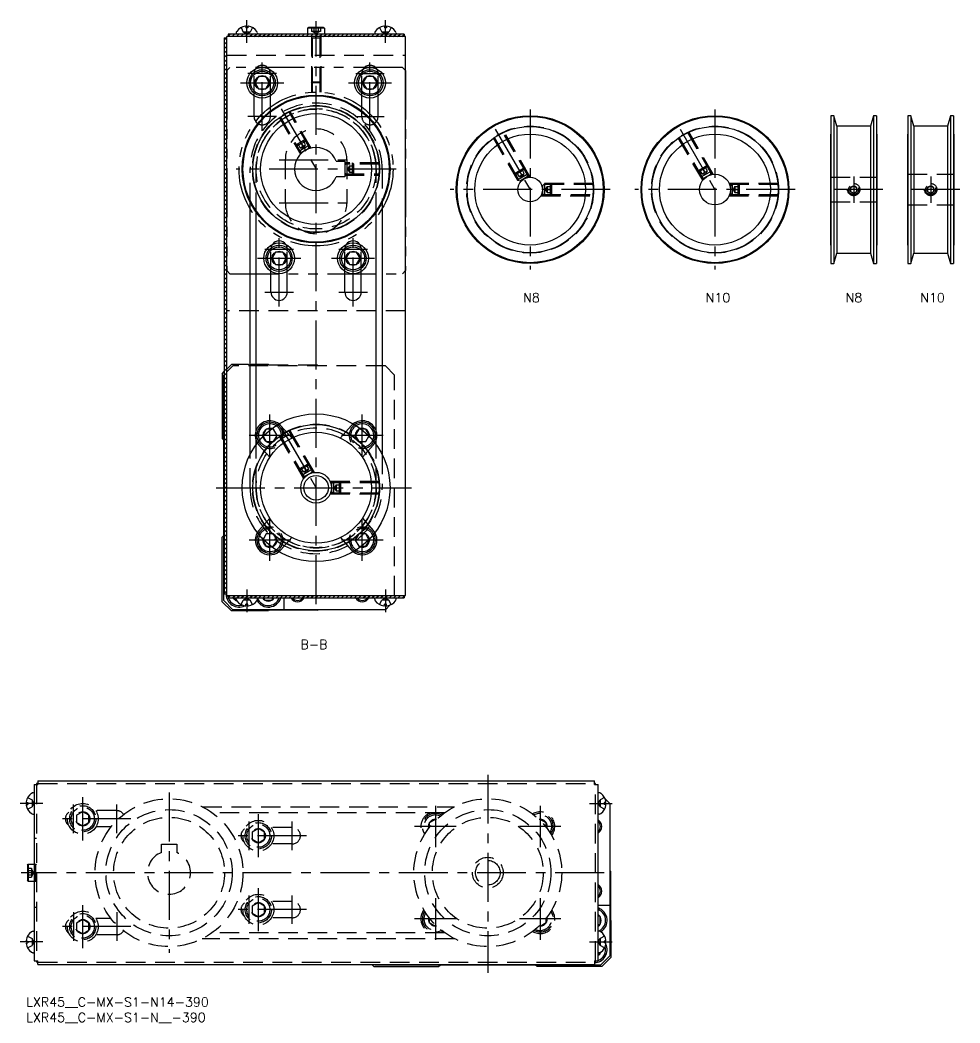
# Model space of a CAD drawing. Extents: x -2 to 786, y -8 to 353.
# Drawn here: x -2 to 303.2, y -8.3 to 317.4 of the extents above; entities that cross this region are included whole.
import ezdxf

# ---------------------------------------------------------------- set-up
doc = ezdxf.new("R2010")
doc.units = 0
doc.header["$LTSCALE"] = 0.5
for name, pattern in [('CENTER', [50.8, 31.75, -6.35, 6.35, -6.35]), ('DASHED', [19.05, 12.7, -6.35]), ('PHANTOM', [63.5, 31.75, -6.35, 6.35, -6.35, 6.35, -6.35])]:
    doc.linetypes.add(name, pattern=pattern)
for name, color, linetype in [('MSM_CENTER', 1, 'CENTER'), ('MSM_CONTINUOUS', 7, 'CONTINUOUS'), ('MSM_DASHED', 4, 'DASHED'), ('MSM_IMAGINARY', 6, 'PHANTOM'), ('MSM_NARROW', 5, 'CONTINUOUS'), ('MSM_PART_NUMBER', 7, 'CONTINUOUS')]:
    doc.layers.add(name, color=color, linetype=linetype)
doc.styles.get("Standard").update_dxf_attribs({"font": 'txt.shx', "height": 3, "bigfont": 'bigfont.shx'})

# ---------------------------------------------------------------- blocks, each defined once
blk = doc.blocks.new('*U2')
at = {"layer": 'MSM_PART_NUMBER'}
blk.add_text('N8', height=3, dxfattribs=at).set_placement((266.06, 225.73))
blk = doc.blocks.new('*U3')
at = {"layer": 'MSM_PART_NUMBER'}
blk.add_text('N10', height=3, dxfattribs=at).set_placement((290.29, 225.73))
blk = doc.blocks.new('*U4')
at = {"layer": 'MSM_PART_NUMBER'}
blk.add_text('N8', height=3, dxfattribs=at).set_placement((161.35, 225.73))
blk = doc.blocks.new('*U5')
at = {"layer": 'MSM_PART_NUMBER'}
blk.add_text('N10', height=3, dxfattribs=at).set_placement((220.62, 225.73))

msp = doc.modelspace()

# ---------------------------------------------------------------- linework, layer by layer
at = {"layer": 'MSM_CENTER'}
for p, q in [((71.62, 310), (71.62, 317.37)), ((94.12, 127.7), (94.12, 317)), ((116.62, 310), (116.62, 317.37)), ((76.62, 281.35), (76.62, 304.65)), ((111.62, 281.35), (111.62, 304.65)), ((81.27, 300), (71.97, 300)), ((106.97, 300), (116.27, 300)), ((69.62, 297), (83.62, 297)), ((104.62, 297), (118.62, 297)), ((82.8, 288.59), (95.12, 267.27)), ((163.62, 288.32), (163.62, 236.32)), ((223.62, 288.32), (223.62, 236.32)), ((81.27, 286), (71.97, 286)), ((106.97, 286), (116.27, 286)), ((152.3, 281.91), (164.62, 260.58)), ((212.3, 281.91), (224.62, 260.58)), ((82.12, 272), (106.12, 272)), ((120.12, 269), (68.12, 269)), ((268.67, 266.57), (268.67, 258.07)), ((293.67, 266.57), (293.67, 258.07)), ((189.62, 262.32), (137.62, 262.32)), ((249.62, 262.32), (197.62, 262.32)), ((278.17, 262.32), (259.17, 262.32)), ((303.17, 262.32), (284.17, 262.32)), ((82.12, 258), (106.12, 258)), ((82.12, 224.35), (82.12, 247.65)), ((106.12, 224.35), (106.12, 247.65)), ((77.47, 243), (86.77, 243)), ((101.47, 243), (110.77, 243)), ((75.12, 240), (89.12, 240)), ((99.12, 240), (113.12, 240)), ((77.47, 229), (86.77, 229)), ((101.47, 229), (110.77, 229)), ((79.12, 175.75), (79.12, 189.25)), ((109.12, 175.75), (109.12, 189.25)), ((85.87, 182.5), (72.37, 182.5)), ((82.8, 185.09), (95.12, 163.77)), ((115.87, 182.5), (102.37, 182.5)), ((61.62, 165.5), (125.12, 165.5)), ((79.12, 141.75), (79.12, 155.25)), ((109.12, 141.75), (109.12, 155.25)), ((85.87, 148.5), (72.37, 148.5)), ((115.87, 148.5), (102.37, 148.5)), ((71.62, 132.5), (71.62, 125.13)), ((116.62, 132.5), (116.62, 125.13)), ((149.87, 72.3), (149.87, 8)), ((46.37, 66.5), (46.37, 14.5)), ((5.37, 63), (-2, 63)), ((15.37, 53.35), (15.37, 62.65)), ((18.37, 51), (18.37, 65)), ((29.37, 53.35), (29.37, 62.65)), ((132.87, 62.25), (132.87, 48.75)), ((166.87, 62.25), (166.87, 48.75)), ((182.87, 63), (190.23, 63)), ((75.37, 45.5), (75.37, 59.5)), ((34.02, 58), (10.72, 58)), ((72.37, 47.85), (72.37, 57.15)), ((86.37, 47.85), (86.37, 57.15)), ((139.62, 55.5), (126.12, 55.5)), ((173.62, 55.5), (160.12, 55.5)), ((91.02, 52.5), (67.72, 52.5)), ((187.67, 40.5), (-1.63, 40.5)), ((72.37, 23.85), (72.37, 33.15)), ((75.37, 21.5), (75.37, 35.5)), ((86.37, 23.85), (86.37, 33.15)), ((18.37, 16), (18.37, 30)), ((132.87, 32.25), (132.87, 18.75)), ((166.87, 32.25), (166.87, 18.75)), ((15.37, 27.65), (15.37, 18.35)), ((29.37, 27.65), (29.37, 18.35)), ((91.02, 28.5), (67.72, 28.5)), ((34.02, 23), (10.72, 23)), ((139.62, 25.5), (126.12, 25.5)), ((173.62, 25.5), (160.12, 25.5)), ((5.37, 18), (-2, 18)), ((182.87, 18), (190.23, 18))]:
    msp.add_line(p, q, dxfattribs=at)
at = {"layer": 'MSM_CONTINUOUS'}
for p, q in [((122.72, 312.8), (65.52, 312.8)), ((65.52, 312.8), (65.52, 312)), ((68.15, 313.16), (68.12, 312.8)), ((71.29, 315.29), (71.31, 314.8)), ((71.93, 314.8), (71.31, 314.8)), ((71.95, 315.29), (71.93, 314.8)), ((75.08, 313.16), (75.12, 312.8)), ((91.37, 314.7), (91.67, 315)), ((91.37, 314.7), (91.37, 312.8)), ((96.87, 314.7), (91.37, 314.7)), ((96.57, 315), (91.67, 315)), ((96.57, 315), (96.87, 314.7)), ((96.87, 314.7), (96.87, 312.8)), ((113.15, 313.16), (113.12, 312.8)), ((116.29, 315.29), (116.31, 314.8)), ((116.93, 314.8), (116.31, 314.8)), ((116.95, 315.29), (116.93, 314.8)), ((120.08, 313.16), (120.12, 312.8)), ((122.72, 312.8), (122.72, 312)), ((64.32, 311.6), (64.32, 130.9)), ((64.32, 311.6), (65.12, 311.6)), ((65.12, 130.5), (65.12, 312)), ((123.12, 312), (65.12, 312)), ((123.12, 130.5), (123.12, 312)), ((75.46, 299), (74.31, 297)), ((74.31, 297), (75.46, 295)), ((77.77, 299), (75.46, 299)), ((78.93, 297), (77.77, 299)), ((77.77, 295), (78.93, 297)), ((110.46, 299), (109.31, 297)), ((109.31, 297), (110.46, 295)), ((112.77, 299), (110.46, 299)), ((113.93, 297), (112.77, 299)), ((112.77, 295), (113.93, 297)), ((75.46, 295), (77.77, 295)), ((110.46, 295), (112.77, 295)), ((73.97, 286), (73.97, 292.76)), ((79.27, 287.85), (79.27, 292.76)), ((108.97, 287.85), (108.97, 292.76)), ((114.27, 286), (114.27, 292.76)), ((261.23, 286.32), (261.23, 238.32)), ((262.26, 286.32), (261.23, 286.32)), ((262.26, 286.32), (262.26, 238.32)), ((263.17, 282.94), (262.26, 286.32)), ((275.07, 286.32), (274.17, 282.94)), ((275.07, 286.32), (275.07, 238.32)), ((276.11, 286.32), (275.07, 286.32)), ((276.11, 286.32), (276.11, 238.32)), ((286.23, 286.32), (286.23, 238.32)), ((287.26, 286.32), (286.23, 286.32)), ((287.26, 286.32), (287.26, 238.32)), ((288.17, 282.94), (287.26, 286.32)), ((300.07, 286.32), (299.17, 282.94)), ((300.07, 286.32), (300.07, 238.32)), ((301.11, 286.32), (300.07, 286.32)), ((301.11, 286.32), (301.11, 238.32)), ((261.17, 280.32), (261.17, 244.32)), ((261.23, 280.32), (261.17, 280.32)), ((263.17, 282.94), (263.17, 241.69)), ((274.17, 282.94), (263.17, 282.94)), ((274.17, 282.94), (274.17, 241.69)), ((276.17, 280.32), (276.11, 280.32)), ((276.17, 280.32), (276.17, 244.32)), ((286.17, 280.32), (286.17, 244.32)), ((286.23, 280.32), (286.17, 280.32)), ((288.17, 282.94), (288.17, 241.69)), ((299.17, 282.94), (288.17, 282.94)), ((299.17, 282.94), (299.17, 241.69)), ((301.17, 280.32), (301.11, 280.32)), ((301.17, 280.32), (301.17, 244.32)), ((100.65, 271.5), (103.42, 271.5)), ((103.42, 271.5), (103.42, 266.5)), ((103.42, 266.5), (100.65, 266.5)), ((72.69, 176.31), (72.69, 258.19)), ((115.54, 258.19), (115.54, 176.31)), ((74.63, 179.51), (74.63, 254.99)), ((113.6, 179.51), (113.6, 254.99)), ((261.17, 244.32), (261.23, 244.32)), ((276.11, 244.32), (276.17, 244.32)), ((286.17, 244.32), (286.23, 244.32)), ((301.11, 244.32), (301.17, 244.32)), ((80.96, 242), (79.81, 240)), ((83.27, 242), (80.96, 242)), ((84.43, 240), (83.27, 242)), ((104.96, 242), (103.81, 240)), ((107.27, 242), (104.96, 242)), ((108.43, 240), (107.27, 242)), ((262.26, 238.32), (263.17, 241.69)), ((263.17, 241.69), (274.17, 241.69)), ((274.17, 241.69), (275.07, 238.32)), ((287.26, 238.32), (288.17, 241.69)), ((288.17, 241.69), (299.17, 241.69)), ((299.17, 241.69), (300.07, 238.32)), ((79.81, 240), (80.96, 238)), ((80.96, 238), (83.27, 238)), ((83.27, 238), (84.43, 240)), ((103.81, 240), (104.96, 238)), ((104.96, 238), (107.27, 238)), ((107.27, 238), (108.43, 240)), ((261.23, 238.32), (262.26, 238.32)), ((275.07, 238.32), (276.11, 238.32)), ((286.23, 238.32), (287.26, 238.32)), ((300.07, 238.32), (301.11, 238.32)), ((79.47, 229), (79.47, 235.76)), ((84.77, 229), (84.77, 235.76)), ((103.47, 229), (103.47, 235.76)), ((108.77, 229), (108.77, 235.76)), ((63.62, 202.5), (64.32, 203.2)), ((63.62, 202.5), (63.62, 181.5)), ((64.32, 202.3), (64.12, 202.1)), ((64.12, 128.9), (64.12, 202.1)), ((64.12, 195), (64.32, 195)), ((77.96, 184.5), (76.81, 182.5)), ((76.81, 182.5), (76.94, 182.26)), ((79.45, 184.5), (77.96, 184.5)), ((110.27, 184.5), (108.78, 184.5)), ((111.43, 182.5), (110.27, 184.5)), ((111.29, 182.26), (111.43, 182.5)), ((63.62, 181.5), (64.12, 181)), ((63.62, 149.5), (64.12, 150)), ((63.62, 128.5), (63.62, 149.5)), ((76.94, 148.74), (76.81, 148.5)), ((76.81, 148.5), (77.96, 146.5)), ((110.27, 146.5), (111.43, 148.5)), ((111.43, 148.5), (111.29, 148.74)), ((77.96, 146.5), (79.45, 146.5)), ((108.78, 146.5), (110.27, 146.5)), ((64.12, 136), (64.32, 136)), ((65.12, 130.9), (64.32, 130.9)), ((65.12, 130.5), (123.12, 130.5)), ((65.52, 130.5), (65.52, 129.7)), ((122.72, 130.5), (122.72, 129.7)), ((63.62, 128.5), (66.62, 125.5)), ((64.12, 128.9), (67.12, 125.9)), ((65.52, 129.7), (122.72, 129.7)), ((67.56, 129.7), (67.96, 129)), ((67.96, 129), (68.23, 129)), ((68.15, 129.34), (68.12, 129.7)), ((71.29, 127.21), (71.31, 127.7)), ((71.93, 127.7), (71.31, 127.7)), ((71.95, 127.21), (71.93, 127.7)), ((75.08, 129.34), (75.12, 129.7)), ((77.06, 129.7), (77.46, 129)), ((77.46, 129), (79.77, 129)), ((79.77, 129), (80.17, 129.7)), ((83.62, 129.7), (83.62, 125.9)), ((113.15, 129.34), (113.12, 129.7)), ((116.29, 127.21), (116.31, 127.7)), ((116.93, 127.7), (116.31, 127.7)), ((118.1, 127.39), (116.62, 125.9)), ((116.95, 127.21), (116.93, 127.7)), ((120.08, 129.34), (120.12, 129.7)), ((78.62, 125.5), (66.62, 125.5)), ((116.62, 125.9), (67.12, 125.9)), ((78.82, 125.7), (78.62, 125.5)), ((94.62, 125.7), (78.82, 125.7)), ((94.62, 125.7), (94.82, 125.9)), ((2.57, 69.1), (2.57, 11.9)), ((2.57, 69.1), (3.77, 69.1)), ((3.37, 69.5), (3.37, 69.1)), ((3.77, 69.5), (3.37, 69.5)), ((3.77, 70.3), (184.47, 70.3)), ((3.77, 70.3), (3.77, 69.1)), ((184.47, 69.1), (184.47, 70.3)), ((184.87, 69.5), (184.47, 69.5)), ((184.47, 69.1), (185.67, 69.1)), ((184.87, 69.1), (184.87, 69.5)), ((185.67, 11.9), (185.67, 69.1)), ((2.2, 66.47), (2.57, 66.5)), ((186.03, 66.47), (185.67, 66.5)), ((0.07, 63.33), (0.56, 63.31)), ((0.07, 62.67), (0.56, 62.69)), ((0.56, 63.31), (0.56, 62.69)), ((188.16, 63.33), (187.67, 63.31)), ((187.67, 63.31), (187.67, 62.69)), ((188.16, 62.67), (187.67, 62.69)), ((187.98, 64.49), (189.47, 63)), ((189.47, 63), (189.47, 13.5)), ((2.2, 59.53), (2.57, 59.5)), ((186.03, 59.53), (185.67, 59.5)), ((0.37, 42.95), (0.67, 43.25)), ((0.37, 42.95), (0.37, 38.05)), ((0.67, 43.25), (0.67, 37.75)), ((0.67, 43.25), (2.57, 43.25)), ((189.67, 41), (189.47, 41.2)), ((189.67, 41), (189.67, 25.2)), ((0.67, 37.75), (0.37, 38.05)), ((0.67, 37.75), (2.57, 37.75)), ((185.67, 30), (189.47, 30)), ((186.37, 26.15), (185.67, 26.56)), ((186.37, 23.85), (186.37, 26.15)), ((185.67, 23.44), (186.37, 23.85)), ((189.67, 25.2), (189.87, 25)), ((189.87, 25), (189.87, 13)), ((2.2, 21.47), (2.57, 21.5)), ((186.03, 21.47), (185.67, 21.5)), ((0.07, 18.33), (0.56, 18.31)), ((0.07, 17.67), (0.56, 17.69)), ((0.56, 18.31), (0.56, 17.69)), ((188.16, 18.33), (187.67, 18.31)), ((187.67, 18.31), (187.67, 17.69)), ((188.16, 17.67), (187.67, 17.69)), ((2.2, 14.53), (2.57, 14.5)), ((186.03, 14.53), (185.67, 14.5)), ((185.67, 13.94), (186.37, 14.35)), ((186.37, 14.35), (186.37, 14.62)), ((186.47, 10.5), (189.47, 13.5)), ((2.57, 11.9), (3.77, 11.9)), ((3.37, 11.9), (3.37, 11.5)), ((3.77, 11.5), (3.37, 11.5)), ((3.77, 10.7), (3.77, 11.9)), ((3.77, 10.7), (184.47, 10.7)), ((112.87, 10), (112.17, 10.7)), ((112.87, 10), (133.87, 10)), ((113.07, 10.7), (113.27, 10.5)), ((186.47, 10.5), (113.27, 10.5)), ((120.37, 10.5), (120.37, 10.7)), ((133.87, 10), (134.37, 10.5)), ((165.87, 10), (165.37, 10.5)), ((186.87, 10), (165.87, 10)), ((179.37, 10.5), (179.37, 10.7)), ((184.47, 11.9), (185.67, 11.9)), ((184.47, 11.9), (184.47, 10.7)), ((184.87, 11.5), (184.47, 11.5)), ((184.87, 11.5), (184.87, 11.9)), ((186.87, 10), (189.87, 13))]:
    msp.add_line(p, q, dxfattribs=at)
for centre, radius in [((76.62, 297), 5), ((76.62, 297), 4.25), ((76.62, 297), 3.75), ((111.62, 297), 5), ((111.62, 297), 4.25), ((111.62, 297), 3.75), ((76.62, 297), 2.31), ((111.62, 297), 2.31), ((94.12, 269), 24), ((94.12, 269), 23.74), ((94.12, 269), 20.49), ((94.12, 269), 18), ((163.62, 262.32), 24), ((163.62, 262.32), 23.74), ((223.62, 262.32), 24), ((223.62, 262.32), 23.74), ((163.62, 262.32), 20.49), ((163.62, 262.32), 18), ((223.62, 262.32), 20.49), ((223.62, 262.32), 18), ((223.62, 262.32), 5), ((163.62, 262.32), 4), ((82.12, 240), 5), ((82.12, 240), 4.25), ((106.12, 240), 5), ((106.12, 240), 4.25), ((82.12, 240), 3.75), ((82.12, 240), 2.31), ((106.12, 240), 3.75), ((106.12, 240), 2.31), ((94.12, 165.5), 24), ((94.12, 165.5), 20.49), ((94.12, 165.5), 18), ((94.12, 165.5), 5), ((94.12, 165.5), 4)]:
    msp.add_circle(centre, radius, dxfattribs=at)
for centre, radius, start, end in [((69.24, 313.07), 1.1, 144.8906, 175), ((71.62, 311.4), 4, 97.4656, 144.8906), ((71.09, 315.06), 0.305, 49.0368, 87.9309), ((72.15, 315.06), 0.305, 92.0691, 130.9632), ((71.62, 311.4), 4, 35.1094, 82.5344), ((73.99, 313.07), 1.1, 5, 35.1094), ((114.24, 313.07), 1.1, 144.8906, 175), ((116.62, 311.4), 4, 97.4656, 144.8906), ((116.09, 315.06), 0.305, 49.0368, 87.9309), ((117.15, 315.06), 0.305, 92.0691, 130.9632), ((116.62, 311.4), 4, 35.1094, 82.5344), ((118.99, 313.07), 1.1, 5, 35.1094), ((76.62, 300), 2.65, 34.3761, 145.6239), ((111.62, 300), 2.65, 34.3761, 145.6239), ((76.62, 286), 2.65, 180, 237.5532), ((111.62, 286), 2.65, 302.4468, 0), ((94.12, 269), 7, 20.9248, 339.0752), ((82.12, 243), 2.65, 34.3761, 145.6239), ((106.12, 243), 2.65, 34.3761, 145.6239), ((82.12, 229), 2.65, 180, 0), ((106.12, 229), 2.65, 180, 0), ((79.12, 182.5), 4.75, 51.9744, 160.7711), ((79.12, 182.5), 4.25, 54.603, 208.2443), ((79.12, 182.5), 3.75, 57.7988, 205.0486), ((109.12, 182.5), 4.75, 19.2289, 128.0256), ((109.12, 182.5), 4.25, 331.7557, 125.397), ((109.12, 182.5), 3.75, 334.9514, 122.2012), ((79.12, 182.5), 2.31, 74.1855, 188.6618), ((109.12, 182.5), 2.31, 351.3382, 105.8145), ((79.12, 182.5), 4.75, 199.2289, 210.8729), ((109.12, 182.5), 4.75, 329.1271, 340.7711), ((79.12, 148.5), 4.75, 149.1271, 308.0256), ((79.12, 148.5), 4.25, 151.7557, 305.397), ((79.12, 148.5), 3.75, 154.9514, 302.2012), ((109.12, 148.5), 4.75, 231.9744, 30.8729), ((109.12, 148.5), 4.25, 234.603, 28.2443), ((109.12, 148.5), 3.75, 237.7988, 25.0486), ((79.12, 148.5), 2.31, 171.3382, 285.8145), ((109.12, 148.5), 2.31, 254.1855, 8.6618), ((69.12, 131), 4.25, 181.3483, 295.3281), ((69.12, 131), 3.75, 187.6623, 196.2602), ((69.12, 131), 3.75, 200.2836, 285.6082), ((69.12, 131), 2.31, 214.2577, 249.8959), ((69.24, 129.43), 1.1, 185, 215.1094), ((71.62, 131.1), 4, 215.1094, 262.5344), ((71.09, 127.44), 0.305, 272.0691, 310.9632), ((69.12, 131), 4.25, 300.7808, 308.967), ((72.15, 127.44), 0.305, 229.0368, 267.9309), ((71.62, 131.1), 4, 277.4656, 324.8906), ((73.99, 129.43), 1.1, 324.8906, 355), ((78.62, 131), 4.25, 210.0196, 342.1887), ((78.62, 131), 3.75, 200.8987, 339.7164), ((78.62, 131), 2.31, 214.2577, 325.7423), ((88.12, 131), 2.07, 218.9713, 321.0287), ((109.12, 131), 2.07, 218.9713, 321.0287), ((114.24, 129.43), 1.1, 185, 215.1094), ((116.62, 131.1), 4, 215.1094, 262.5344), ((116.09, 127.44), 0.305, 272.0691, 310.9632), ((117.15, 127.44), 0.305, 229.0368, 267.9309), ((116.62, 131.1), 4, 277.4656, 324.8906), ((118.99, 129.43), 1.1, 324.8906, 355), ((3.97, 63), 4, 125.1094, 172.5344), ((2.3, 65.37), 1.1, 95, 125.1094), ((185.93, 65.37), 1.1, 54.8906, 85), ((184.27, 63), 4, 7.4656, 54.8906), ((0.3, 63.53), 0.305, 182.0691, 220.9632), ((0.3, 62.47), 0.305, 139.0368, 177.9309), ((3.97, 63), 4, 187.4656, 234.8906), ((184.27, 63), 4, 305.1094, 352.5344), ((187.93, 63.53), 0.305, 319.0368, 357.9309), ((187.93, 62.47), 0.305, 2.0691, 40.9632), ((2.3, 60.63), 1.1, 234.8906, 265), ((185.93, 60.63), 1.1, 275, 305.1094), ((184.37, 55.5), 2.07, 308.9713, 51.0287), ((184.37, 34.5), 2.07, 308.9713, 51.0287), ((184.37, 25), 4.25, 300.0196, 72.1887), ((184.37, 25), 3.75, 290.8987, 69.7164), ((184.37, 25), 2.31, 304.2577, 55.7423), ((3.97, 18), 4, 125.1094, 172.5344), ((2.3, 20.37), 1.1, 95, 125.1094), ((185.93, 20.37), 1.1, 54.8906, 85), ((184.27, 18), 4, 7.4656, 54.8906), ((0.3, 18.53), 0.305, 182.0691, 220.9632), ((0.3, 17.47), 0.305, 139.0368, 177.9309), ((3.97, 18), 4, 187.4656, 234.8906), ((184.37, 15.5), 4.25, 271.3483, 25.3281), ((184.37, 15.5), 3.75, 290.2836, 15.6082), ((184.27, 18), 4, 305.1094, 352.5344), ((184.37, 15.5), 4.25, 30.7808, 38.967), ((187.93, 18.53), 0.305, 319.0368, 357.9309), ((187.93, 17.47), 0.305, 2.0691, 40.9632), ((2.3, 15.63), 1.1, 234.8906, 265), ((184.37, 15.5), 2.31, 304.2577, 339.8959), ((185.93, 15.63), 1.1, 275, 305.1094), ((184.37, 15.5), 3.75, 277.6623, 286.2602)]:
    msp.add_arc(centre, radius, start, end, dxfattribs=at)
at = {"layer": 'MSM_DASHED'}
for p, q in [((69.75, 314.94), (70.47, 313.47)), ((71.62, 312.86), (70.47, 313.47)), ((72.76, 313.47), (70.47, 313.47)), ((71.62, 312.86), (72.76, 313.47)), ((73.49, 314.94), (72.76, 313.47)), ((92.67, 315), (92.67, 313.7)), ((95.56, 313.7), (92.67, 313.7)), ((94.12, 312.98), (92.87, 313.7)), ((93.39, 315), (93.39, 313.7)), ((95.37, 313.7), (94.12, 312.98)), ((94.84, 315), (94.84, 313.7)), ((95.56, 315), (95.56, 313.7)), ((114.75, 314.94), (115.47, 313.47)), ((116.62, 312.86), (115.47, 313.47)), ((117.76, 313.47), (115.47, 313.47)), ((116.62, 312.86), (117.76, 313.47)), ((118.49, 314.94), (117.76, 313.47)), ((92.6, 311.95), (92.89, 311.46)), ((92.62, 311.9), (92.62, 297.27)), ((95.62, 311.46), (92.62, 311.46)), ((92.89, 311.46), (92.89, 297)), ((95.63, 311.95), (95.35, 311.46)), ((95.35, 311.46), (95.35, 297)), ((95.62, 311.9), (95.62, 297.27)), ((65.12, 306), (123.12, 306)), ((73.97, 292.76), (73.97, 300)), ((79.27, 292.76), (79.27, 300)), ((108.97, 292.76), (108.97, 300)), ((114.27, 292.76), (114.27, 300)), ((92.89, 297), (92.62, 297.27)), ((92.62, 297.27), (95.62, 297.27)), ((95.35, 297), (92.89, 297)), ((95.62, 297.27), (95.35, 297)), ((79.27, 286), (79.27, 287.85)), ((92.11, 275.71), (85.24, 287.62)), ((92.49, 275.81), (85.58, 287.78)), ((108.97, 286), (108.97, 287.85)), ((82.12, 285.78), (89.03, 273.81)), ((82.43, 286), (89.31, 274.09)), ((163.19, 266.29), (154.74, 280.93)), ((163.62, 266.32), (155.08, 281.09)), ((222.65, 267.22), (214.74, 280.93)), ((223.06, 267.28), (215.08, 281.09)), ((91.06, 278.29), (87.6, 276.29)), ((87.76, 276.88), (87.6, 276.29)), ((90.48, 278.45), (87.76, 276.88)), ((89, 275.86), (88.25, 277.16)), ((89, 275.86), (90.73, 276.86)), ((89.87, 276.36), (89.12, 277.66)), ((90.73, 276.86), (89.98, 278.16)), ((90.15, 275.86), (90.73, 276.86)), ((91.06, 278.29), (90.48, 278.45)), ((151.62, 279.09), (160.15, 264.32)), ((151.93, 279.31), (160.38, 264.67)), ((211.62, 279.09), (219.59, 265.28)), ((211.93, 279.31), (219.85, 265.6)), ((91.97, 276.71), (88.51, 274.71)), ((88.51, 274.71), (89.53, 274.44)), ((89, 275.86), (90.15, 275.86)), ((91.7, 275.69), (89.53, 274.44)), ((91.7, 275.69), (91.97, 276.71)), ((84.12, 272), (84.12, 258)), ((104.17, 271), (103.42, 270.25)), ((114.64, 271), (103.42, 271)), ((114.68, 270.62), (103.42, 270.62)), ((104.12, 272), (104.12, 258)), ((104.17, 267), (104.17, 271)), ((106.42, 270.57), (105.99, 271)), ((105.99, 267), (105.99, 271)), ((106.42, 267.43), (106.42, 270.57)), ((72.69, 258.19), (72.69, 269)), ((74.63, 254.99), (74.63, 269)), ((103.42, 267.75), (104.17, 267)), ((103.42, 267.38), (114.68, 267.38)), ((104.92, 270), (104.34, 269)), ((104.34, 269), (104.92, 268)), ((104.92, 270), (106.42, 270)), ((104.92, 270), (104.92, 268)), ((104.92, 269), (106.42, 269)), ((104.92, 268), (106.42, 268)), ((105.99, 267), (106.42, 267.43)), ((113.6, 254.99), (113.6, 269)), ((115.54, 269), (115.54, 258.19)), ((162.06, 269.01), (158.6, 267.01)), ((158.76, 267.59), (158.6, 267.01)), ((161.48, 269.16), (158.76, 267.59)), ((160, 266.58), (159.25, 267.88)), ((162.97, 267.43), (159.51, 265.43)), ((160, 266.58), (161.73, 267.58)), ((160.87, 267.08), (160.12, 268.38)), ((161.73, 267.58), (160.98, 268.88)), ((161.15, 266.58), (161.73, 267.58)), ((162.06, 269.01), (161.48, 269.16)), ((162.7, 266.41), (162.97, 267.43)), ((221.56, 269.87), (218.1, 267.87)), ((218.26, 268.46), (218.1, 267.87)), ((220.98, 270.03), (218.26, 268.46)), ((219.5, 267.45), (218.75, 268.74)), ((222.47, 268.3), (219.01, 266.3)), ((219.5, 267.45), (221.23, 268.45)), ((219.5, 267.45), (220.65, 267.45)), ((220.37, 267.95), (219.62, 269.24)), ((222.2, 267.27), (220.03, 266.02)), ((221.23, 268.45), (220.48, 269.74)), ((220.65, 267.45), (221.23, 268.45)), ((221.56, 269.87), (220.98, 270.03)), ((222.2, 267.27), (222.47, 268.3)), ((286.17, 267.32), (301.17, 267.32)), ((103.42, 267), (114.64, 267)), ((159.51, 265.43), (160.53, 265.16)), ((160, 266.58), (161.15, 266.58)), ((162.7, 266.41), (160.53, 265.16)), ((184.14, 264.32), (167.08, 264.32)), ((184.18, 263.94), (167.27, 263.94)), ((168.37, 264.32), (167.62, 263.57)), ((168.37, 260.32), (168.37, 264.32)), ((170.62, 263.89), (170.19, 264.32)), ((170.19, 260.32), (170.19, 264.32)), ((170.62, 260.75), (170.62, 263.89)), ((219.01, 266.3), (220.03, 266.02)), ((244.14, 264.32), (228.2, 264.32)), ((244.18, 263.94), (228.35, 263.94)), ((229.37, 264.32), (228.62, 263.57)), ((229.37, 260.32), (229.37, 264.32)), ((231.62, 263.89), (231.19, 264.32)), ((231.19, 260.32), (231.19, 264.32)), ((231.62, 260.75), (231.62, 263.89)), ((261.17, 266.32), (276.17, 266.32)), ((167.27, 260.7), (184.18, 260.7)), ((167.62, 263.57), (167.62, 261.07)), ((167.62, 261.07), (168.37, 260.32)), ((169.12, 263.32), (168.54, 262.32)), ((168.54, 262.32), (169.12, 261.32)), ((169.12, 263.32), (170.62, 263.32)), ((169.12, 263.32), (169.12, 261.32)), ((169.12, 262.32), (170.62, 262.32)), ((169.12, 261.32), (170.62, 261.32)), ((170.19, 260.32), (170.62, 260.75)), ((228.35, 260.7), (244.18, 260.7)), ((228.62, 263.57), (228.62, 261.07)), ((228.62, 261.07), (229.37, 260.32)), ((230.12, 263.32), (229.54, 262.32)), ((229.54, 262.32), (230.12, 261.32)), ((230.12, 263.32), (231.62, 263.32)), ((230.12, 263.32), (230.12, 261.32)), ((230.12, 262.32), (231.62, 262.32)), ((230.12, 261.32), (231.62, 261.32)), ((231.19, 260.32), (231.62, 260.75)), ((268.67, 263.47), (267.67, 262.89)), ((267.67, 262.89), (267.67, 261.74)), ((267.67, 261.74), (268.67, 261.16)), ((269.67, 262.89), (268.67, 263.47)), ((268.67, 261.16), (269.67, 261.74)), ((269.67, 261.74), (269.67, 262.89)), ((293.67, 263.47), (292.67, 262.89)), ((292.67, 262.89), (292.67, 261.74)), ((292.67, 261.74), (293.67, 261.16)), ((294.67, 262.89), (293.67, 263.47)), ((293.67, 261.16), (294.67, 261.74)), ((294.67, 261.74), (294.67, 262.89)), ((167.08, 260.32), (184.14, 260.32)), ((228.2, 260.32), (244.14, 260.32)), ((261.17, 258.32), (276.17, 258.32)), ((286.17, 257.32), (301.17, 257.32)), ((79.47, 235.76), (79.47, 243)), ((84.77, 235.76), (84.77, 243)), ((103.47, 235.76), (103.47, 243)), ((108.77, 235.76), (108.77, 243)), ((123.12, 223), (65.12, 223)), ((65.12, 204), (66.62, 205.5)), ((72.22, 205.5), (66.62, 205.5)), ((78.62, 205.5), (73.02, 205.5)), ((78.82, 205.3), (78.62, 205.5)), ((94.62, 205.3), (78.82, 205.3)), ((94.62, 205.3), (94.82, 205.1)), ((67.12, 205.1), (65.12, 203.1)), ((116.62, 205.1), (67.12, 205.1)), ((116.62, 205.1), (119.62, 202.1)), ((119.62, 130.5), (119.62, 202.1)), ((82.68, 185.64), (86.19, 181.66)), ((102.04, 181.66), (105.55, 185.64)), ((80.27, 184.5), (79.45, 184.5)), ((81.43, 182.5), (80.27, 184.5)), ((80.27, 180.5), (81.43, 182.5)), ((82.43, 182.5), (90.35, 168.79)), ((93.15, 170.41), (85.24, 184.12)), ((93.56, 170.47), (85.58, 184.28)), ((107.96, 184.5), (106.81, 182.5)), ((106.81, 182.5), (107.96, 180.5)), ((108.78, 184.5), (107.96, 184.5)), ((74.63, 165.5), (74.63, 179.51)), ((75.55, 179.36), (79.07, 175.38)), ((76.94, 182.26), (77.96, 180.5)), ((77.96, 180.5), (80.27, 180.5)), ((82.12, 182.28), (90.09, 168.47)), ((107.96, 180.5), (110.27, 180.5)), ((109.16, 175.38), (112.68, 179.36)), ((110.27, 180.5), (111.29, 182.26)), ((113.6, 165.5), (113.6, 179.51)), ((72.69, 165.5), (72.69, 176.31)), ((115.54, 176.31), (115.54, 165.5)), ((92.06, 173.06), (88.6, 171.06)), ((91.48, 173.21), (88.76, 171.64)), ((91.73, 171.63), (90.98, 172.93)), ((92.06, 173.06), (91.48, 173.21)), ((88.76, 171.64), (88.6, 171.06)), ((90, 170.63), (89.25, 171.93)), ((92.97, 171.48), (89.51, 169.48)), ((89.51, 169.48), (90.53, 169.21)), ((90, 170.63), (91.73, 171.63)), ((90, 170.63), (91.15, 170.63)), ((90.87, 171.13), (90.12, 172.43)), ((92.7, 170.46), (90.53, 169.21)), ((91.15, 170.63), (91.73, 171.63)), ((92.7, 170.46), (92.97, 171.48)), ((114.64, 167.5), (98.7, 167.5)), ((114.68, 167.12), (98.85, 167.12)), ((99.87, 167.5), (99.12, 166.75)), ((99.12, 166.75), (99.12, 164.25)), ((99.87, 163.5), (99.87, 167.5)), ((100.62, 166.5), (100.04, 165.5)), ((100.62, 166.5), (102.12, 166.5)), ((100.62, 166.5), (100.62, 164.5)), ((102.12, 167.07), (101.69, 167.5)), ((101.69, 163.5), (101.69, 167.5)), ((102.12, 163.93), (102.12, 167.07)), ((98.7, 163.5), (114.64, 163.5)), ((98.85, 163.88), (114.68, 163.88)), ((99.12, 164.25), (99.87, 163.5)), ((100.04, 165.5), (100.62, 164.5)), ((100.62, 165.5), (102.12, 165.5)), ((100.62, 164.5), (102.12, 164.5)), ((101.69, 163.5), (102.12, 163.93)), ((75.55, 151.64), (79.07, 155.62)), ((109.16, 155.62), (112.68, 151.64)), ((77.96, 150.5), (76.94, 148.74)), ((80.27, 150.5), (77.96, 150.5)), ((81.43, 148.5), (80.27, 150.5)), ((107.96, 150.5), (106.81, 148.5)), ((110.27, 150.5), (107.96, 150.5)), ((111.29, 148.74), (110.27, 150.5)), ((80.27, 146.5), (81.43, 148.5)), ((82.68, 145.36), (86.19, 149.34)), ((102.04, 149.34), (105.55, 145.36)), ((106.81, 148.5), (107.96, 146.5)), ((79.45, 146.5), (80.27, 146.5)), ((107.96, 146.5), (108.78, 146.5)), ((69.75, 127.56), (70.47, 129.03)), ((71.62, 129.64), (70.47, 129.03)), ((72.76, 129.03), (70.47, 129.03)), ((71.62, 129.64), (72.76, 129.03)), ((73.49, 127.56), (72.76, 129.03)), ((114.75, 127.56), (115.47, 129.03)), ((116.62, 129.64), (115.47, 129.03)), ((117.76, 129.03), (115.47, 129.03)), ((116.62, 129.64), (117.76, 129.03)), ((118.49, 127.56), (117.76, 129.03)), ((3.37, 69.1), (3.37, 11.9)), ((3.77, 69.5), (184.47, 69.5)), ((184.87, 11.9), (184.87, 69.1)), ((0.43, 64.87), (1.9, 64.15)), ((1.9, 64.15), (1.9, 61.86)), ((2.51, 63), (1.9, 64.15)), ((2.51, 63), (1.9, 61.86)), ((57.18, 61.93), (139.06, 61.93)), ((185.72, 63), (186.33, 64.15)), ((185.72, 63), (186.33, 61.86)), ((187.8, 64.87), (186.33, 64.15)), ((186.33, 64.15), (186.33, 61.86)), ((0.43, 61.13), (1.9, 61.86)), ((18.37, 60.31), (16.37, 59.15)), ((16.37, 59.15), (16.37, 56.85)), ((20.37, 59.15), (18.37, 60.31)), ((20.37, 56.85), (20.37, 59.15)), ((29.37, 60.65), (22.61, 60.65)), ((135.86, 59.99), (60.37, 59.99)), ((187.8, 61.13), (186.33, 61.86)), ((16.37, 56.85), (18.37, 55.69)), ((18.37, 55.69), (20.37, 56.85)), ((132.87, 57.81), (130.87, 56.65)), ((130.87, 56.65), (130.87, 55.16)), ((133.1, 57.67), (132.87, 57.81)), ((166.87, 57.81), (166.63, 57.67)), ((168.87, 56.65), (166.87, 57.81)), ((168.87, 55.16), (168.87, 56.65)), ((27.51, 55.35), (22.61, 55.35)), ((75.37, 54.81), (73.37, 53.65)), ((73.37, 53.65), (73.37, 51.35)), ((77.37, 53.65), (75.37, 54.81)), ((77.37, 51.35), (77.37, 53.65)), ((86.37, 55.15), (79.61, 55.15)), ((2.57, 51.76), (3.37, 51.76)), ((43.87, 49.8), (48.87, 49.8)), ((43.87, 47.04), (43.87, 49.8)), ((48.87, 49.8), (48.87, 47.04)), ((73.37, 51.35), (75.37, 50.19)), ((75.37, 50.19), (77.37, 51.35)), ((86.37, 49.85), (79.61, 49.85)), ((2.57, 43.25), (3.07, 43.25)), ((3.07, 37.75), (3.07, 43.25)), ((3.37, 42.95), (3.07, 43.25)), ((0.37, 41.94), (1.67, 41.94)), ((0.37, 41.22), (1.67, 41.22)), ((0.37, 39.78), (1.67, 39.78)), ((1.67, 41.94), (1.67, 39.06)), ((1.67, 41.75), (2.39, 40.5)), ((2.39, 40.5), (1.67, 39.25)), ((0.37, 39.06), (1.67, 39.06)), ((2.57, 37.75), (3.07, 37.75)), ((3.37, 38.05), (3.07, 37.75)), ((75.37, 30.81), (73.37, 29.65)), ((73.37, 29.65), (73.37, 27.35)), ((77.37, 29.65), (75.37, 30.81)), ((77.37, 27.35), (77.37, 29.65)), ((86.37, 31.15), (79.61, 31.15)), ((3.37, 29.15), (2.57, 29.15)), ((73.37, 27.35), (75.37, 26.19)), ((75.37, 26.19), (77.37, 27.35)), ((18.37, 25.31), (16.37, 24.15)), ((16.37, 24.15), (16.37, 21.85)), ((20.37, 24.15), (18.37, 25.31)), ((20.37, 21.85), (20.37, 24.15)), ((27.51, 25.65), (22.61, 25.65)), ((86.37, 25.85), (79.61, 25.85)), ((130.87, 25.84), (130.87, 24.35)), ((130.87, 24.35), (132.87, 23.19)), ((132.87, 23.19), (133.1, 23.33)), ((166.63, 23.33), (166.87, 23.19)), ((166.87, 23.19), (168.87, 24.35)), ((168.87, 24.35), (168.87, 25.84)), ((0.43, 19.87), (1.9, 19.15)), ((16.37, 21.85), (18.37, 20.69)), ((18.37, 20.69), (20.37, 21.85)), ((29.37, 20.35), (22.61, 20.35)), ((135.86, 21.01), (60.37, 21.01)), ((187.8, 19.87), (186.33, 19.15)), ((0.43, 16.13), (1.9, 16.86)), ((1.9, 19.15), (1.9, 16.86)), ((2.51, 18), (1.9, 19.15)), ((2.51, 18), (1.9, 16.86)), ((139.06, 19.07), (57.18, 19.07)), ((185.72, 18), (186.33, 19.15)), ((185.72, 18), (186.33, 16.86)), ((186.33, 19.15), (186.33, 16.86)), ((187.8, 16.13), (186.33, 16.86)), ((3.77, 11.5), (184.47, 11.5))]:
    msp.add_line(p, q, dxfattribs=at)
for centre, radius in [((94.12, 269), 20.62), ((94.12, 269), 19.48), ((163.62, 262.32), 20.62), ((223.62, 262.32), 20.62), ((268.67, 262.32), 2), ((268.67, 262.32), 1.62), ((293.67, 262.32), 2), ((293.67, 262.32), 1.62), ((268.67, 262.32), 1.15), ((293.67, 262.32), 1.15), ((94.12, 165.5), 20.62), ((94.12, 165.5), 19.48), ((18.37, 58), 5), ((18.37, 58), 4.25), ((46.37, 40.5), 24), ((149.87, 40.5), 24), ((18.37, 58), 3.75), ((18.37, 58), 2.31), ((46.37, 40.5), 20.49), ((149.87, 40.5), 20.49), ((46.37, 40.5), 18), ((75.37, 52.5), 5), ((75.37, 52.5), 4.25), ((75.37, 52.5), 3.75), ((149.87, 40.5), 18), ((75.37, 52.5), 2.31), ((149.87, 40.5), 5), ((149.87, 40.5), 4), ((75.37, 28.5), 5), ((75.37, 28.5), 4.25), ((75.37, 28.5), 3.75), ((75.37, 28.5), 2.31), ((18.37, 23), 5), ((18.37, 23), 4.25), ((18.37, 23), 3.75), ((18.37, 23), 2.31)]:
    msp.add_circle(centre, radius, dxfattribs=at)
for centre, radius, start, end in [((92.52, 311.9), 0.1, 0, 90), ((95.72, 311.9), 0.1, 90, 180), ((76.62, 300), 2.65, 145.6239, 180), ((76.62, 300), 2.65, 0, 34.3761), ((111.62, 300), 2.65, 145.6239, 180), ((111.62, 300), 2.65, 0, 34.3761), ((94.12, 269), 21.43, 0, 180), ((94.12, 269), 19.49, 0, 180), ((76.62, 286), 2.65, 237.5532, 0), ((111.62, 286), 2.65, 180, 302.4468), ((94.12, 272), 10, 0, 180), ((94.12, 258), 10, 180, 0), ((82.12, 243), 2.65, 145.6239, 180), ((82.12, 243), 2.65, 0, 34.3761), ((106.12, 243), 2.65, 145.6239, 180), ((106.12, 243), 2.65, 0, 34.3761), ((72.62, 205.8), 0.5, 216.8699, 323.1301), ((79.12, 182.5), 4.25, 208.2443, 54.603), ((79.12, 182.5), 3.75, 205.0486, 57.7988), ((79.12, 182.5), 4.75, 41.4237, 51.9744), ((109.12, 182.5), 4.25, 125.397, 331.7557), ((109.12, 182.5), 3.75, 122.2012, 334.9514), ((109.12, 182.5), 4.75, 128.0256, 138.5763), ((79.12, 182.5), 4.75, 160.7711, 199.2289), ((79.12, 182.5), 2.31, 188.6618, 74.1855), ((109.12, 182.5), 2.31, 105.8145, 351.3382), ((109.12, 182.5), 4.75, 340.7711, 19.2289), ((79.12, 182.5), 4.75, 210.8729, 221.4237), ((109.12, 182.5), 4.75, 318.5763, 329.1271), ((94.12, 165.5), 21.43, 180, 0), ((94.12, 165.5), 19.49, 180, 0), ((79.12, 148.5), 4.75, 138.5763, 149.1271), ((79.12, 148.5), 4.25, 305.397, 151.7557), ((79.12, 148.5), 3.75, 302.2012, 154.9514), ((79.12, 148.5), 2.31, 285.8145, 171.3382), ((109.12, 148.5), 4.25, 28.2443, 234.603), ((109.12, 148.5), 3.75, 25.0486, 237.7988), ((109.12, 148.5), 2.31, 8.6618, 254.1855), ((109.12, 148.5), 4.75, 30.8729, 41.4237), ((79.12, 148.5), 4.75, 308.0256, 318.5763), ((109.12, 148.5), 4.75, 221.4237, 231.9744), ((15.37, 58), 2.65, 124.3761, 235.6239), ((29.37, 58), 2.65, 32.4468, 90), ((132.87, 55.5), 4.75, 109.2289, 218.0256), ((132.87, 55.5), 4.25, 61.7557, 215.397), ((132.87, 55.5), 3.75, 64.9514, 212.2012), ((132.87, 55.5), 4.75, 59.1271, 70.7711), ((166.87, 55.5), 4.75, 321.9744, 120.8729), ((166.87, 55.5), 4.25, 324.603, 118.2443), ((166.87, 55.5), 3.75, 327.7988, 115.0486), ((132.87, 55.5), 2.31, 81.3382, 195.8145), ((166.87, 55.5), 2.31, 344.1855, 98.6618), ((72.37, 52.5), 2.65, 124.3761, 235.6239), ((86.37, 52.5), 2.65, 270, 90), ((46.37, 40.5), 7, 110.9248, 69.0752), ((72.37, 28.5), 2.65, 124.3761, 235.6239), ((86.37, 28.5), 2.65, 270, 90), ((132.87, 25.5), 4.75, 141.9744, 250.7711), ((132.87, 25.5), 4.25, 144.603, 298.2443), ((132.87, 25.5), 3.75, 147.7988, 295.0486), ((132.87, 25.5), 2.31, 164.1855, 278.6618), ((166.87, 25.5), 4.75, 239.1271, 38.0256), ((166.87, 25.5), 4.25, 241.7557, 35.397), ((166.87, 25.5), 3.75, 244.9514, 32.2012), ((166.87, 25.5), 2.31, 261.3382, 15.8145), ((15.37, 23), 2.65, 124.3761, 235.6239), ((29.37, 23), 2.65, 270, 327.5532), ((132.87, 25.5), 4.75, 289.2289, 300.8729)]:
    msp.add_arc(centre, radius, start, end, dxfattribs=at)
at = {"layer": 'MSM_IMAGINARY'}
for p, q in [((65.12, 301), (66.12, 302)), ((65.12, 301), (65.12, 236)), ((122.12, 302), (66.12, 302)), ((92.62, 302), (92.62, 293.95)), ((92.89, 302), (92.89, 293.97)), ((95.35, 302), (95.35, 293.97)), ((95.62, 302), (95.62, 293.95)), ((122.12, 302), (123.12, 301)), ((123.12, 301), (123.12, 236)), ((261.17, 269.32), (261.17, 255.32)), ((286.17, 269.32), (286.17, 255.32)), ((65.12, 236), (66.12, 235)), ((66.12, 235), (122.12, 235)), ((122.12, 235), (123.12, 236))]:
    msp.add_line(p, q, dxfattribs=at)
msp.add_circle((94.12, 269), 25, dxfattribs=at)
at = {"layer": 'MSM_NARROW'}
for p, q in [((65.52, 312.07), (66.24, 312.8)), ((66.86, 312), (67.66, 312.8)), ((68.27, 312), (69.07, 312.8)), ((69.69, 312), (70.49, 312.8)), ((71.1, 312), (71.9, 312.8)), ((72.51, 312), (73.31, 312.8)), ((73.93, 312), (74.73, 312.8)), ((75.34, 312), (76.14, 312.8)), ((76.76, 312), (77.56, 312.8)), ((78.17, 312), (78.97, 312.8)), ((79.59, 312), (80.39, 312.8)), ((81, 312), (81.8, 312.8)), ((82.41, 312), (83.21, 312.8)), ((83.83, 312), (84.63, 312.8)), ((85.24, 312), (86.04, 312.8)), ((86.66, 312), (87.46, 312.8)), ((88.07, 312), (88.87, 312.8)), ((89.49, 312), (90.29, 312.8)), ((90.9, 312), (91.7, 312.8)), ((92.31, 312), (93.11, 312.8)), ((93.73, 312), (94.53, 312.8)), ((95.14, 312), (95.94, 312.8)), ((96.56, 312), (97.36, 312.8)), ((97.97, 312), (98.77, 312.8)), ((99.39, 312), (100.19, 312.8)), ((100.8, 312), (101.6, 312.8)), ((102.21, 312), (103.01, 312.8)), ((103.63, 312), (104.43, 312.8)), ((105.04, 312), (105.84, 312.8)), ((106.46, 312), (107.26, 312.8)), ((107.87, 312), (108.67, 312.8)), ((109.28, 312), (110.08, 312.8)), ((110.7, 312), (111.5, 312.8)), ((112.11, 312), (112.91, 312.8)), ((113.53, 312), (114.33, 312.8)), ((114.94, 312), (115.74, 312.8)), ((116.36, 312), (117.16, 312.8)), ((117.77, 312), (118.57, 312.8)), ((119.18, 312), (119.98, 312.8)), ((120.6, 312), (121.4, 312.8)), ((122.01, 312), (122.72, 312.7)), ((64.32, 310.87), (65.04, 311.6)), ((64.32, 309.46), (65.12, 310.26)), ((64.32, 308.04), (65.12, 308.84)), ((64.32, 306.63), (65.12, 307.43)), ((64.32, 305.22), (65.12, 306.02)), ((64.32, 303.8), (65.12, 304.6)), ((64.32, 302.39), (65.12, 303.19)), ((64.32, 300.97), (65.12, 301.77)), ((64.32, 299.56), (65.12, 300.36)), ((64.32, 298.14), (65.12, 298.94)), ((64.32, 296.73), (65.12, 297.53)), ((64.32, 295.32), (65.12, 296.12)), ((64.32, 293.9), (65.12, 294.7)), ((64.32, 292.49), (65.12, 293.29)), ((64.32, 291.07), (65.12, 291.87)), ((64.32, 289.66), (65.12, 290.46)), ((64.32, 288.24), (65.12, 289.04)), ((64.32, 286.83), (65.12, 287.63)), ((64.32, 285.42), (65.12, 286.22)), ((64.32, 284), (65.12, 284.8)), ((64.32, 282.59), (65.12, 283.39)), ((64.32, 281.17), (65.12, 281.97)), ((64.32, 279.76), (65.12, 280.56)), ((64.32, 278.35), (65.12, 279.15)), ((64.32, 276.93), (65.12, 277.73)), ((64.32, 275.52), (65.12, 276.32)), ((64.32, 274.1), (65.12, 274.9)), ((64.32, 272.69), (65.12, 273.49)), ((64.32, 271.27), (65.12, 272.07)), ((64.32, 269.86), (65.12, 270.66)), ((64.32, 268.45), (65.12, 269.25)), ((64.32, 267.03), (65.12, 267.83)), ((64.32, 265.62), (65.12, 266.42)), ((64.32, 264.2), (65.12, 265)), ((64.32, 262.79), (65.12, 263.59)), ((64.32, 261.37), (65.12, 262.17)), ((64.32, 259.96), (65.12, 260.76)), ((64.32, 258.55), (65.12, 259.35)), ((64.32, 257.13), (65.12, 257.93)), ((64.32, 255.72), (65.12, 256.52)), ((64.32, 254.3), (65.12, 255.1)), ((64.32, 252.89), (65.12, 253.69)), ((64.32, 251.48), (65.12, 252.28)), ((64.32, 250.06), (65.12, 250.86)), ((64.32, 248.65), (65.12, 249.45)), ((64.32, 247.23), (65.12, 248.03)), ((64.32, 245.82), (65.12, 246.62)), ((64.32, 244.4), (65.12, 245.2)), ((64.32, 242.99), (65.12, 243.79)), ((64.32, 241.58), (65.12, 242.38)), ((64.32, 240.16), (65.12, 240.96)), ((64.32, 238.75), (65.12, 239.55)), ((64.32, 237.33), (65.12, 238.13)), ((64.32, 235.92), (65.12, 236.72)), ((64.32, 234.5), (65.12, 235.3)), ((64.32, 233.09), (65.12, 233.89)), ((64.32, 231.68), (65.12, 232.48)), ((64.32, 230.26), (65.12, 231.06)), ((64.32, 228.85), (65.12, 229.65)), ((64.32, 227.43), (65.12, 228.23)), ((64.32, 226.02), (65.12, 226.82)), ((64.32, 224.61), (65.12, 225.41)), ((64.32, 223.19), (65.12, 223.99)), ((64.32, 221.78), (65.12, 222.58)), ((64.32, 220.36), (65.12, 221.16)), ((64.32, 218.95), (65.12, 219.75)), ((64.32, 217.53), (65.12, 218.33)), ((64.32, 216.12), (65.12, 216.92)), ((64.32, 214.71), (65.12, 215.51)), ((64.32, 213.29), (65.12, 214.09)), ((64.32, 211.88), (65.12, 212.68)), ((64.32, 210.46), (65.12, 211.26)), ((64.32, 209.05), (65.12, 209.85)), ((64.32, 207.63), (65.12, 208.43)), ((64.32, 206.22), (65.12, 207.02)), ((64.32, 204.81), (65.12, 205.61)), ((64.32, 203.39), (65.12, 204.19)), ((64.32, 201.98), (65.12, 202.78)), ((64.32, 200.56), (65.12, 201.36)), ((64.32, 199.15), (65.12, 199.95)), ((64.32, 197.74), (65.12, 198.54)), ((64.32, 196.32), (65.12, 197.12)), ((64.32, 194.91), (65.12, 195.71)), ((64.32, 193.49), (65.12, 194.29)), ((64.32, 192.08), (65.12, 192.88)), ((64.32, 190.66), (65.12, 191.46)), ((64.32, 189.25), (65.12, 190.05)), ((64.32, 187.84), (65.12, 188.64)), ((64.32, 186.42), (65.12, 187.22)), ((64.32, 185.01), (65.12, 185.81)), ((64.32, 183.59), (65.12, 184.39)), ((64.32, 182.18), (65.12, 182.98)), ((64.32, 180.76), (65.12, 181.56)), ((64.32, 179.35), (65.12, 180.15)), ((64.32, 177.94), (65.12, 178.74)), ((64.32, 176.52), (65.12, 177.32)), ((64.32, 175.11), (65.12, 175.91)), ((64.32, 173.69), (65.12, 174.49)), ((64.32, 172.28), (65.12, 173.08)), ((64.32, 170.87), (65.12, 171.67)), ((64.32, 169.45), (65.12, 170.25)), ((64.32, 168.04), (65.12, 168.84)), ((64.32, 166.62), (65.12, 167.42)), ((64.32, 165.21), (65.12, 166.01)), ((64.32, 163.79), (65.12, 164.59)), ((64.32, 162.38), (65.12, 163.18)), ((64.32, 160.97), (65.12, 161.77)), ((64.32, 159.55), (65.12, 160.35)), ((64.32, 158.14), (65.12, 158.94)), ((64.32, 156.72), (65.12, 157.52)), ((64.32, 155.31), (65.12, 156.11)), ((64.32, 153.89), (65.12, 154.69)), ((64.32, 152.48), (65.12, 153.28)), ((64.32, 151.07), (65.12, 151.87)), ((64.32, 149.65), (65.12, 150.45)), ((64.32, 148.24), (65.12, 149.04)), ((64.32, 146.82), (65.12, 147.62)), ((64.32, 145.41), (65.12, 146.21)), ((64.32, 143.99), (65.12, 144.79)), ((64.32, 142.58), (65.12, 143.38)), ((64.32, 141.17), (65.12, 141.97)), ((64.32, 139.75), (65.12, 140.55)), ((64.32, 138.34), (65.12, 139.14)), ((64.32, 136.92), (65.12, 137.72)), ((64.32, 135.51), (65.12, 136.31)), ((64.32, 134.1), (65.12, 134.9)), ((64.32, 132.68), (65.12, 133.48)), ((64.32, 131.27), (65.12, 132.07)), ((65.58, 129.7), (66.38, 130.5)), ((66.99, 129.7), (67.79, 130.5)), ((68.41, 129.7), (69.21, 130.5)), ((69.82, 129.7), (70.62, 130.5)), ((71.23, 129.7), (72.03, 130.5)), ((72.65, 129.7), (73.45, 130.5)), ((74.06, 129.7), (74.86, 130.5)), ((75.48, 129.7), (76.28, 130.5)), ((76.89, 129.7), (77.69, 130.5)), ((78.31, 129.7), (79.11, 130.5)), ((79.72, 129.7), (80.52, 130.5)), ((81.13, 129.7), (81.93, 130.5)), ((82.55, 129.7), (83.35, 130.5)), ((83.96, 129.7), (84.76, 130.5)), ((85.38, 129.7), (86.18, 130.5)), ((86.79, 129.7), (87.59, 130.5)), ((88.2, 129.7), (89, 130.5)), ((89.62, 129.7), (90.42, 130.5)), ((91.03, 129.7), (91.83, 130.5)), ((92.45, 129.7), (93.25, 130.5)), ((93.86, 129.7), (94.66, 130.5)), ((95.28, 129.7), (96.08, 130.5)), ((96.69, 129.7), (97.49, 130.5)), ((98.1, 129.7), (98.9, 130.5)), ((99.52, 129.7), (100.32, 130.5)), ((100.93, 129.7), (101.73, 130.5)), ((102.35, 129.7), (103.15, 130.5)), ((103.76, 129.7), (104.56, 130.5)), ((105.18, 129.7), (105.98, 130.5)), ((106.59, 129.7), (107.39, 130.5)), ((108, 129.7), (108.8, 130.5)), ((109.42, 129.7), (110.22, 130.5)), ((110.83, 129.7), (111.63, 130.5)), ((112.25, 129.7), (113.05, 130.5)), ((113.66, 129.7), (114.46, 130.5)), ((115.07, 129.7), (115.87, 130.5)), ((116.49, 129.7), (117.29, 130.5)), ((117.9, 129.7), (118.7, 130.5)), ((119.32, 129.7), (120.12, 130.5)), ((120.73, 129.7), (121.53, 130.5)), ((122.15, 129.7), (122.72, 130.27))]:
    msp.add_line(p, q, dxfattribs=at)
for centre, start, end in [((88.12, 131), 211.3323, 328.6677), ((109.12, 131), 211.3323, 328.6677), ((184.37, 55.5), 301.3323, 58.6677), ((184.37, 34.5), 301.3323, 58.6677)]:
    msp.add_arc(centre, 2.5, start, end, dxfattribs=at)

# ---------------------------------------------------------------- block references
at = {"layer": 'MSM_CONTINUOUS'}
for name in ['*U4', '*U5', '*U2', '*U3']:
    msp.add_blockref(name, (0, 0), dxfattribs=at)

# ---------------------------------------------------------------- texts
at = {"layer": 'MSM_PART_NUMBER'}
for s, p in [('B-B', (89.06, 113.11)), ('LXR45__C-MX-S1-N14-390', (0, -3)), ('LXR45__C-MX-S1-N__-390', (0, -8))]:
    msp.add_text(s, height=3, dxfattribs=at).set_placement(p)

doc.saveas('drawing.dxf')
